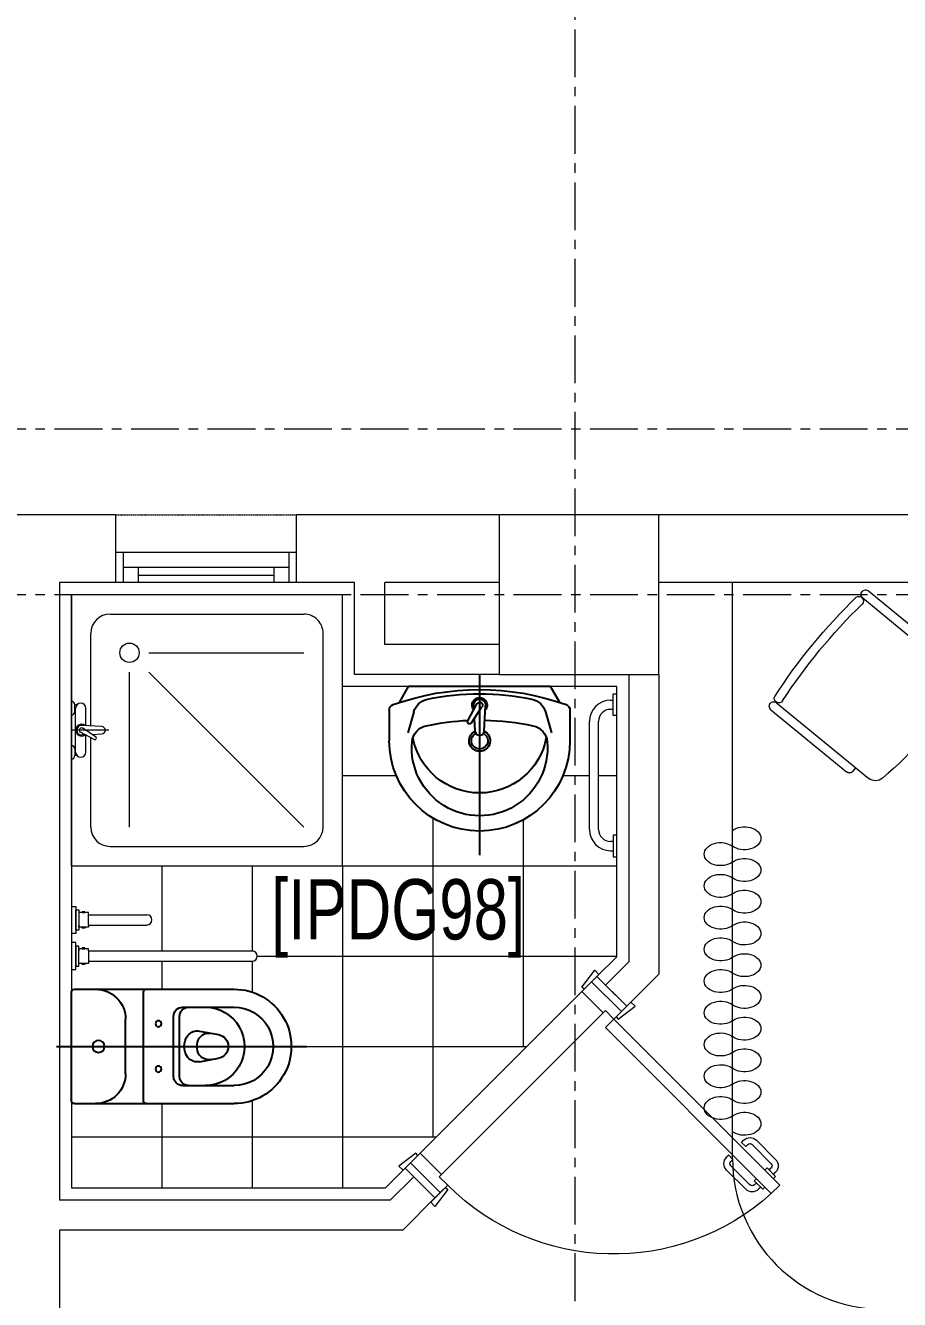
# Model space of a CAD drawing. Header units: millimetres. Extents: x 26027 to 581921, y 7230 to 233891.
# Drawn here: x 493375 to 496276, y 168805 to 173035 of the extents above; entities that cross this region are included whole.
import ezdxf

# ---------------------------------------------------------------- set-up
doc = ezdxf.new("R2010")
doc.units = ezdxf.units.MM
doc.header["$LTSCALE"] = 5
doc.linetypes.add('CENTER', pattern=[50.8, 31.75, -6.35, 6.35, -6.35])
doc.linetypes.add('HIDDEN2', pattern=[0.1875, 0.125, -0.0625])
for name, color, linetype, lineweight in [('72_EGR_BASE_TEXT', 7, 'Continuous', 5), ('Aluminum', 7, 'Continuous', 5), ('car', 250, 'Continuous', 5), ('Medical Equipment and Furniture', 163, 'Continuous', 0), ('Medical Equipment and Furniture1', 163, 'Continuous', 5), ('Proj', 7, 'HIDDEN2', 5), ('SANIT', 250, 'Continuous', 5), ('Structure', 20, 'Continuous', 5), ('Tiles', 252, 'Continuous', 5), ('Walls', 32, 'Continuous', 5)]:
    doc.layers.add(name, color=color, linetype=linetype, lineweight=lineweight)
for name, color, linetype in [('axes', 9, 'Continuous'), ('GE-ARCHITECTURAL_ELEMENTS', 8, 'Continuous'), ('GE-FURNITURE', 8, 'Continuous')]:
    doc.layers.add(name, color=color, linetype=linetype)
doc.layers.add('Wooden Joinery', color=7, linetype='Continuous', lineweight=5, true_color=0xffdcd1)
doc.styles.add('X3G_ENTITY_2587EA', font='swisscl.ttf', dxfattribs={"height": 200})

# ---------------------------------------------------------------- blocks, each defined once
blk = doc.blocks.new('GF21016P-P')
at = {"layer": 'Medical Equipment and Furniture1', "extrusion": (-1.24384e-09, -1.20261e-09, -1)}
for p, q in [((-0.225, -0.4495), (-0.225, -0.0538)), ((0.225, -0.4495), (0.225, -0.0538)), ((-0.255, -0.4495), (-0.255, -0.124)), ((-0.24, -0.109), (-0.225, -0.109)), ((0.24, -0.109), (0.225, -0.109)), ((0.255, -0.4495), (0.255, -0.124)), ((0.24, -0.4645), (0.24, -0.4645))]:
    blk.add_line(p, q, dxfattribs=at)
for centre, radius, start, end in [((0, -1.0036), 1.0036, 78.7568, 101.2432), ((0.19, -0.0538), 0.035, 0, 80.6557), ((-0.19, -0.0538), 0.035, 99.3443, 180), ((0.24, -0.124), 0.015, 0, 90), ((-0.24, -0.124), 0.015, 90, 180), ((0.24, -0.4495), 0.015, 270, 0), ((0.24, -0.4495), 0.015, 180, 270), ((0.2093, -0.4529), 0.015, 284.3864, 95.5209), ((0, 1.4254), 1.8749, 263.6341, 276.3659), ((-0.2093, -0.4529), 0.015, 84.4791, 255.6136), ((-0.24, -0.4495), 0.015, 270, 0), ((-0.24, -0.4495), 0.015, 180, 270), ((0, 1.406), 1.8855, 263.5119, 276.4881)]:
    blk.add_arc(centre, radius, start, end, dxfattribs=at)
blk = doc.blocks.new('CURTAIN')
for centre, start, end in [((-0.3386, 0.0395), 313.5684, 226.4316), ((-0.1881, 0.0395), 313.5684, 226.4316), ((-0.0376, 0.0395), 313.5684, 226.4316), ((0.1129, 0.0395), 313.5684, 226.4316), ((0.2633, 0.0395), 313.5684, 226.4316), ((0.4138, 0.0395), 313.5684, 226.4316), ((0.5643, 0.0395), 313.5684, 226.4316), ((0.7148, 0.0395), 313.5684, 226.4316), ((0.8653, 0.0395), 313.5684, 226.4316), ((0.0376, -0.0395), 133.5684, 46.4316), ((0.1881, -0.0395), 133.5684, 46.4316), ((0.3386, -0.0395), 133.5684, 46.4316), ((0.4891, -0.0395), 133.5684, 46.4316), ((0.6396, -0.0395), 133.5684, 46.4316), ((0.79, -0.0395), 133.5684, 46.4316), ((0.9405, -0.0395), 133.5684, 46.4316), ((-0.4138, -0.0395), 133.5684, 46.4316), ((-0.2633, -0.0395), 133.5684, 46.4316), ((-0.1129, -0.0395), 133.5684, 46.4316)]:
    blk.add_arc(centre, 0.0546, start, end)
blk = doc.blocks.new('A$C5B88081F')
at = {"layer": 'car'}
for p, q in [((91.9, -7.1), (629.3, -544.5)), ((558.6, -615.2), (21.2, -77.8))]:
    blk.add_line(p, q, dxfattribs=at)
at = {"layer": 'Wooden Joinery'}
for p, q in [((1102.4, 41.7), (1038.7, -21.9)), ((1116.5, 27.6), (1052.9, -36.1)), ((1158.9, 41.7), (1130.6, 13.4)), ((1137.7, 20.5), (1130.6, 27.6)), ((1137.7, 6.3), (1130.6, 13.4)), ((1151.9, 34.6), (1144.8, 41.7)), ((1166, 34.6), (1158.9, 41.7)), ((1194.3, 6.3), (1201.4, -0.7)), ((1166, -21.9), (1173.1, -29)), ((1201.4, -0.7), (1173.1, -29)), ((1180.1, -21.9), (1187.2, -29)), ((1194.3, -7.8), (1201.4, -14.9)), ((1045.8, -71.4), (1038.7, -64.4)), ((1059.9, -57.3), (1045.8, -71.4)), ((1059.9, -57.3), (1052.9, -50.2)), ((1187.2, -43.2), (1123.6, -106.8)), ((1201.4, -57.3), (1137.7, -120.9)), ((1102.4, -99.7), (1088.2, -113.9)), ((1088.2, -113.9), (1095.3, -120.9)), ((1102.4, -99.7), (1109.4, -106.8))]:
    blk.add_line(p, q, dxfattribs=at)
for points in [[(106.1, 35.4), (113.1, 42.4), (70.7, 99), (56.6, 84.9)], [(636.4, -495), (1187.2, 55.8), (1215.5, 27.6), (664.7, -523.3)], [(14.1, -70.7), (7.1, -77.8), (-49.5, -35.4), (-35.4, -21.2)], [(671.8, -530.3), (678.8, -523.3), (735.4, -565.7), (721.2, -579.8)], [(565.7, -622.3), (558.6, -629.3), (601, -685.9), (615.2, -671.8)]]:
    blk.add_lwpolyline(points, close=True, dxfattribs=at)
for points in [[(88.4, 53), (-10.6, -46), (-28.3, -28.3), (70.7, 70.7), (88.4, 53)], [(88.4, 53), (113.1, 28.3), (84.9, 0), (91.9, -7.1), (21.2, -77.8), (-10.6, -46), (88.4, 53)], [(689.4, -548), (664.7, -523.3), (636.4, -551.5), (629.3, -544.5), (558.6, -615.2), (590.4, -647), (689.4, -548)], [(689.4, -548), (590.4, -647), (608.1, -664.7), (707.1, -565.7), (689.4, -548)]]:
    blk.add_lwpolyline(points, dxfattribs=at)
for centre, radius, start, end in [((664.7, -523.3), 780, 47.9395, 135), ((1123.6, 20.5), 30, 45, 135), ((1123.6, 20.5), 10, 45, 135), ((1059.9, -43.2), 30, 135, 225), ((1059.9, -43.2), 10, 135, 225), ((1180.1, -36.1), 10, 315, 45), ((1180.1, -36.1), 30, 315, 45), ((1116.5, -99.7), 30, 225, 315), ((1116.5, -99.7), 10, 225, 315)]:
    blk.add_arc(centre, radius, start, end, dxfattribs=at)
blk = doc.blocks.new('SHOWER TRAY 80x80')
at = {"layer": 'SANIT'}
for p, q in [((0, 0), (0, 0.8)), ((0.8, 0.8), (0, 0.8)), ((0.8, 0), (0.8, 0.8)), ((0.1143, 0.7429), (0.6857, 0.7429)), ((0.0571, 0.4124), (0.0571, 0.6857)), ((0.7429, 0.1143), (0.7429, 0.6857)), ((0.2286, 0.6286), (0.6857, 0.6286)), ((0.1714, 0.1143), (0.1714, 0.5714)), ((0.2286, 0.5714), (0.6857, 0.1143)), ((0.01, 0.455), (0.01, 0.475)), ((0.0163, 0.475), (0.01, 0.475)), ((0.0125, 0.455), (0.01, 0.455)), ((0.0125, 0.335), (0.0125, 0.465)), ((0.0425, 0.4133), (0.0425, 0.465)), ((0.0895, 0.4105), (0.0316, 0.4139)), ((0.11, 0.4), (0, 0.4)), ((0.0667, 0.3728), (0.0271, 0.3939)), ((0.0407, 0.3866), (0.0316, 0.3861)), ((0.0715, 0.3808), (0.0334, 0.4058)), ((0.0425, 0.335), (0.0425, 0.3857)), ((0.0571, 0.1143), (0.0571, 0.3779)), ((0.0608, 0.3878), (0.0895, 0.3895)), ((0.01, 0.345), (0.01, 0.325)), ((0.0125, 0.345), (0.01, 0.345)), ((0.0163, 0.325), (0.01, 0.325)), ((0.1143, 0.0571), (0.6857, 0.0571)), ((0, 0), (0.8, 0))]:
    blk.add_line(p, q, dxfattribs=at)
blk.add_circle((0.1714, 0.6286), 0.0286, dxfattribs=at)
for centre, radius, start, end in [((0.1143, 0.6857), 0.0571, 90, 180), ((0.6857, 0.6857), 0.0571, 360, 90), ((0, 0.475), 0.01, 0, 90), ((0, 0.455), 0.01, 270, 0), ((0.0275, 0.465), 0.015, 0, 180), ((0.03, 0.4), 0.0175, 49.632, 309.2526), ((0.03, 0.4), 0.014, 83.2671, 276.7329), ((0.03, 0.4), 0.00676, 54.0423, 244.5873), ((0.0691, 0.3768), 0.00467, 239.3148, 59.3148), ((0.0895, 0.4), 0.0105, 270, 90), ((0, 0.345), 0.01, 0, 90), ((0, 0.325), 0.01, 270, 0), ((0.0275, 0.335), 0.015, 180, 0), ((0.1143, 0.1143), 0.0571, 180, 270), ((0.6857, 0.1143), 0.0571, 270, 360)]:
    blk.add_arc(centre, radius, start, end, dxfattribs=at)
blk = doc.blocks.new('lav-manta 60')
at = {"layer": 'GE-ARCHITECTURAL_ELEMENTS'}
for p, q in [((-0.2658, -0.0529), (-0.2358, 0)), ((-0.2358, 0), (0.2358, 0)), ((0, 0.04), (0, -0.56)), ((0.2658, -0.0529), (0.2358, 0)), ((-0.3, -0.0789), (-0.3, -0.18)), ((-0.2185, -0.0841), (-0.2383, -0.1537)), ((-0.015, -0.1473), (-0.0199, -0.064)), ((0.0274, -0.121), (-0.0078, -0.0673)), ((0.0389, -0.1142), (0.0087, -0.0575)), ((0.0191, -0.077), (0.0199, -0.064)), ((0.2185, -0.0841), (0.2383, -0.1537)), ((0.3, -0.0789), (0.3, -0.18)), ((0.015, -0.1473), (0.0174, -0.1057))]:
    blk.add_line(p, q, dxfattribs=at)
for centre, radius, start, end in [((0, -0.8557), 0.8457, 70.1771, 109.8229), ((-0.1608, -0.1006), 0.06, 101.8086, 164.0794), ((0, -0.8696), 0.8457, 78.1914, 101.8086), ((0, -0.0617), 0.025, 320.7474, 220.368), ((0, -0.0617), 0.02, 353.2671, 186.682), ((0.1608, -0.1006), 0.06, 15.9206, 78.1914), ((-0.28, -0.0789), 0.02, 109.8229, 180), ((0, -0.0617), 0.00966, 25.4127, 215.9577), ((0.28, -0.0789), 0.02, 0, 70.1771), ((0, -0.9572), 0.8457, 91.1572, 102.0883), ((0, -0.9572), 0.8457, 88.5486, 88.844), ((0.0332, -0.1176), 0.00666, 210.6852, 30.6852), ((0, -0.9572), 0.8457, 77.9117, 87.4274), ((-0.1645, -0.189), 0.06, 102.0883, 174.8142), ((0, -0.18), 0.035, 115.3106, 64.6894), ((0, -0.18), 0.0275, 117.1496, 62.8504), ((0, -0.1473), 0.015, 180, 0), ((0.1645, -0.189), 0.06, 5.1858, 77.9117), ((0, -0.18), 0.3, 180, 0), ((0, -0.2039), 0.2252, 174.8142, 5.1858), ((0, -0.1282), 0.2252, 190.6097, 349.3903)]:
    blk.add_arc(centre, radius, start, end, dxfattribs=at)
blk = doc.blocks.new('WC manta')
at = {"layer": 'GE-FURNITURE'}
for p, q in [((-0.13, 0.18), (-0.13, -0.18)), ((-0.12, 0.19), (0.41, 0.19)), ((0.109, 0.18), (0.109, -0.18)), ((0.239, 0.13), (0.41, 0.13)), ((0.05, 0.09), (0.05, -0.09)), ((0.209, 0.1), (0.209, -0.1)), ((0.229, 0.1), (0.229, -0.1)), ((0.2955, 0.051), (0.3581, 0.0393)), ((-0.18, 0), (0.65, 0)), ((0.2955, -0.051), (0.3581, -0.0393)), ((0.239, -0.13), (0.41, -0.13)), ((-0.12, -0.19), (0.41, -0.19))]:
    blk.add_line(p, q, dxfattribs=at)
for centre, radius in [((0.159, 0.0752), 0.01), ((-0.04, 0), 0.02), ((0.159, -0.0753), 0.01)]:
    blk.add_circle(centre, radius, dxfattribs=at)
for centre, radius, start, end in [((-0.12, 0.18), 0.01, 90, 180), ((-0.05, 0.09), 0.1, 0, 90), ((0.119, 0.18), 0.01, 90, 180), ((0.41, 0), 0.19, 270, 90), ((0.239, 0.1), 0.03, 90, 180), ((0.259, 0.1), 0.03, 90, 180), ((0.3147, 0), 0.13, 270, 90), ((0.41, 0), 0.13, 270, 90), ((0.2882, 0.0117), 0.04, 79.4289, 141.525), ((0.3271, 0.0044), 0.04, 79.4289, 166.4176), ((0.3029, 0), 0.0588, 141.525, 218.475), ((0.3454, 0), 0.0588, 166.4176, 193.5824), ((0.3507, 0), 0.04, 280.5711, 79.4289), ((0.2882, -0.0117), 0.04, 218.475, 280.5711), ((0.3271, -0.0044), 0.04, 193.5824, 280.5711), ((-0.05, -0.09), 0.1, 270, 0), ((0.239, -0.1), 0.03, 180, 270), ((0.259, -0.1), 0.03, 180, 270), ((-0.12, -0.18), 0.01, 180, 270), ((0.119, -0.18), 0.01, 180, 270)]:
    blk.add_arc(centre, radius, start, end, dxfattribs=at)

msp = doc.modelspace()

# ---------------------------------------------------------------- linework, layer by layer
at = {"layer": 'Aluminum'}
for p, q in [((494274.2, 171285.3, -2.4), (493674.2, 171285.3, -2.4)), ((493699.2, 171285.3, -2.4), (493699.2, 171185.3, -2.4)), ((494249.2, 171285.3, -2.4), (494249.2, 171185.3, -2.4)), ((494249.2, 171235.3, -2.4), (493699.2, 171235.3, -2.4)), ((493749.2, 171235.3, -2.4), (493749.2, 171185.3, -2.4)), ((493749.2, 171210.3, -2.4), (494199.2, 171210.3, -2.4)), ((494199.2, 171235.3, -2.4), (494199.2, 171185.3, -2.4)), ((494274.2, 171185.3, -2.4), (493674.2, 171185.3, -2.4))]:
    msp.add_line(p, q, dxfattribs=at)
at = {"layer": 'axes', "linetype": 'CENTER', "lineweight": 0}
for p, q in [((495198.8, 120285.6, 0), (495198.8, 210035.3, 0)), ((544175.8, 171695.3, 2.4), (461277.7, 171695.3, 2.4)), ((544175.8, 171145.3, 2.4), (461285.2, 171145.3, 2.4))]:
    msp.add_line(p, q, dxfattribs=at)
at = {"layer": 'Medical Equipment and Furniture'}
msp.add_line((495721.7, 169272.8, 0), (495721.7, 171185.3, 0), dxfattribs=at)
msp.add_arc((496221.7, 169272.8, 0), 500, 180, 270, dxfattribs=at)
at = {"layer": 'Proj'}
msp.add_line((493674.2, 171410.3, 0), (494274.2, 171410.3, 0), dxfattribs=at)
at = {"layer": 'SANIT'}
for p, q in [((495317.1, 170795.2, -2.4), (495325.4, 170795.2, -2.4)), ((495325.4, 170743.9, -2.4), (495325.4, 170815.9, -2.4)), ((495325.4, 170815.9, -2.4), (495337.1, 170815.9, -2.4)), ((495325.4, 170764.6, -2.4), (495317.1, 170764.6, -2.4)), ((495337.1, 170743.9, -2.4), (495325.4, 170743.9, -2.4)), ((495246.5, 170365.2, -2.4), (495246.5, 170725, -2.4)), ((495277.1, 170365.4, -2.4), (495277.1, 170724.9, -2.4)), ((495325.4, 170325.9, -2.4), (495317.1, 170325.9, -2.4)), ((495325.4, 170346.6, -2.4), (495325.4, 170274.6, -2.4)), ((495337.1, 170346.6, -2.4), (495325.4, 170346.6, -2.4)), ((495317.1, 170295.3, -2.4), (495325.4, 170295.3, -2.4)), ((495325.4, 170274.6, -2.4), (495337.1, 170274.6, -2.4)), ((493527.1, 170110.2, -2.4), (493542.1, 170110.2, -2.4)), ((493542.1, 170110.2, -2.4), (493542.1, 170020.2, -2.4)), ((493542.1, 170031.9, -2.4), (493542.1, 170098.6, -2.4)), ((493542.1, 170098.6, -2.4), (493551.3, 170098.6, -2.4)), ((493551.3, 170098.6, -2.4), (493551.3, 170031.9, -2.4)), ((493584.1, 170089.6, -2.4), (493551.3, 170089.6, -2.4)), ((493562.3, 170092.6, -2.4), (493562.3, 170089.6, -2.4)), ((493571.1, 170092.6, -2.4), (493562.3, 170092.6, -2.4)), ((493562.3, 170089.6, -2.4), (493571.1, 170089.6, -2.4)), ((493571.1, 170089.6, -2.4), (493571.1, 170092.6, -2.4)), ((493584.1, 170082.2, -2.4), (493584.1, 170089.6, -2.4)), ((493584.1, 170082.2, -2.4), (493777.1, 170082.3, -2.4)), ((493584.1, 170048.2, -2.4), (493584.1, 170082.2, -2.4)), ((493542.1, 170020.2, -2.4), (493527.1, 170020.2, -2.4)), ((493551.3, 170031.9, -2.4), (493542.1, 170031.9, -2.4)), ((493551.3, 170040.9, -2.4), (493551.3, 170048.2, -2.4)), ((493584.1, 170040.9, -2.4), (493551.3, 170040.9, -2.4)), ((493562.3, 170037.9, -2.4), (493562.3, 170040.9, -2.4)), ((493562.3, 170040.9, -2.4), (493571.1, 170040.9, -2.4)), ((493571.1, 170037.9, -2.4), (493562.3, 170037.9, -2.4)), ((493571.1, 170040.9, -2.4), (493571.1, 170037.9, -2.4)), ((493584.1, 170048.2, -2.4), (493777.1, 170048.3, -2.4)), ((493584.1, 170048.2, -2.4), (493584.1, 170040.9, -2.4)), ((493542.1, 169990.2, -2.4), (493527.1, 169990.2, -2.4)), ((493542.1, 169900.2, -2.4), (493542.1, 169990.2, -2.4)), ((493542.1, 169978.6, -2.4), (493542.1, 169911.9, -2.4)), ((493551.3, 169978.6, -2.4), (493542.1, 169978.6, -2.4)), ((493551.3, 169911.9, -2.4), (493551.3, 169978.6, -2.4)), ((493584.1, 169969.6, -2.4), (493551.3, 169969.6, -2.4)), ((493551.3, 169969.6, -2.4), (493551.3, 169962.2, -2.4)), ((493562.3, 169972.6, -2.4), (493562.3, 169969.6, -2.4)), ((493571.1, 169972.6, -2.4), (493562.3, 169972.6, -2.4)), ((493562.3, 169969.6, -2.4), (493571.1, 169969.6, -2.4)), ((493571.1, 169969.6, -2.4), (493571.1, 169972.6, -2.4)), ((493584.1, 169962.2, -2.4), (493584.1, 169969.6, -2.4)), ((493584.1, 169962.2, -2.4), (494127.1, 169962.3, -2.4)), ((493584.1, 169962.2, -2.4), (493584.1, 169928.2, -2.4)), ((493527.1, 169900.2, -2.4), (493542.1, 169900.2, -2.4)), ((493542.1, 169911.9, -2.4), (493551.3, 169911.9, -2.4)), ((493551.3, 169920.9, -2.4), (493551.3, 169928.2, -2.4)), ((493584.1, 169920.9, -2.4), (493551.3, 169920.9, -2.4)), ((493562.3, 169920.9, -2.4), (493571.1, 169920.9, -2.4)), ((493562.3, 169917.9, -2.4), (493562.3, 169920.9, -2.4)), ((493571.1, 169917.9, -2.4), (493562.3, 169917.9, -2.4)), ((493571.1, 169920.9, -2.4), (493571.1, 169917.9, -2.4)), ((493584.1, 169928.2, -2.4), (494127.1, 169928.3, -2.4)), ((493584.1, 169928.2, -2.4), (493584.1, 169920.9, -2.4))]:
    msp.add_line(p, q, dxfattribs=at)
for centre, radius, start, end in [((495317.1, 170724.6, -2.4), 70.6, 90.0005, 180.0005), ((495317.1, 170724.6, -2.4), 40, 90.0005, 180.0005), ((495317.1, 170365.9, -2.4), 70.6, 179.9995, 269.9995), ((495317.1, 170365.9, -2.4), 40, 179.9995, 269.9995), ((493777.1, 170065.3, -2.4), 17, 270.0038, 90.0038), ((494127.1, 169945.3, -2.4), 17, 270.0036, 90.0036)]:
    msp.add_arc(centre, radius, start, end, dxfattribs=at)
at = {"layer": 'Structure', "elevation": 0}
msp.add_lwpolyline([(494946.7, 170880.3), (495476.7, 170880.3), (495476.7, 171410.3), (494946.7, 171410.3)], close=True, dxfattribs=at)
at = {"layer": 'Tiles'}
for p, q in [((494427.1, 170845.3, -2.4), (494427.1, 170845.3, 0)), ((494427.1, 170545.3, -2.4), (494605.1, 170545.3, -2.4)), ((495159.2, 170545.3, -2.4), (495246.5, 170545.3, -2.4)), ((495277.1, 170545.3, -2.4), (495337.1, 170545.3, -2.4)), ((494727.1, 170403.4, -2.4), (494727.1, 169343.3, -2.4)), ((495027.1, 170397.6, -2.4), (495027.1, 169643.3, -2.4)), ((493827.1, 170245.3, -2.4), (493827.1, 169962.2, -2.4)), ((494127.1, 170245.3, -2.4), (494127.1, 169962.3, -2.4)), ((494427.1, 170245.3, -2.4), (494427.1, 169175.3, -2.4)), ((494427.1, 170245.3, -2.4), (495337.1, 170245.3, -2.4)), ((494144.1, 169945.3, -2.4), (495337.1, 169945.3, -2.4)), ((493827.1, 169928.2, -2.4), (493827.1, 169835.3, -2.4)), ((494127.1, 169928.3, -2.4), (494127.1, 169825.6, -2.4)), ((494257.1, 169645.3, -2.4), (495039.2, 169645.3, -2.4)), ((493827.1, 169455.3, -2.4), (493827.1, 169175.3, -2.4)), ((494127.1, 169465, -2.4), (494127.1, 169175.3, -2.4)), ((493527.1, 169345.3, -2.4), (494739.2, 169345.3, -2.4))]:
    msp.add_line(p, q, dxfattribs=at)
at = {"layer": 'Tiles', "elevation": -4.7}
msp.add_lwpolyline([(495271.3, 169877.5), (495337.1, 169943.3), (495337.1, 170840.3), (494427.1, 170840.3), (494427.1, 171145.3), (493527.1, 171145.3), (493527.1, 169175.3), (494569.2, 169175.3), (494635, 169241.1)], dxfattribs=at)
at = {"layer": 'Walls'}
for p, q in [((493674.2, 171410.3, 0), (493124.2, 171410.3, 0)), ((493674.2, 171185.3, 0), (493674.2, 171410.3, 0)), ((494946.7, 171410.3, 0), (494274.2, 171410.3, 0)), ((494274.2, 171185.3, 0), (494274.2, 171410.3, 0)), ((496349.2, 171410.3, 0), (495476.7, 171410.3, 0)), ((493487.1, 171185.3, 0), (493487.1, 169135.3, 0)), ((493674.2, 171185.3, 0), (493487.1, 171185.3, 0)), ((494467.1, 171185.3, 0), (494274.2, 171185.3, 0)), ((494946.7, 171185.3, 0), (494567.1, 171185.3, 0)), ((496349.2, 171185.3, 0), (495476.7, 171185.3, 0)), ((495377.1, 170880.3, 0), (495377.1, 169926.7, 0)), ((495477.1, 170880.3, 0), (495477.1, 169885.3, 0)), ((495299.6, 169849.2, 0), (495377.1, 169926.7, 0)), ((495370.3, 169778.5, 0), (495299.6, 169849.2, 0)), ((495370.3, 169778.5, 0), (495477.1, 169885.3, 0)), ((494585.7, 169135.3, 0), (494663.2, 169212.8, 0)), ((494733.9, 169142.1, 0), (494663.2, 169212.8, 0)), ((494585.7, 169135.3, 0), (493487.1, 169135.3, 0)), ((494627.1, 169035.3, 0), (494733.9, 169142.1, 0)), ((493487.1, 169035.3, 0), (493487.1, 167547.4, 0)), ((494627.1, 169035.3, 0), (493487.1, 169035.3, 0))]:
    msp.add_line(p, q, dxfattribs=at)
at = {"layer": 'Walls', "elevation": 0}
for points in [[(494947.1, 170880.3), (494467.1, 170880.3), (494467.1, 171185.3)], [(494947.1, 170980.3), (494567.1, 170980.3), (494567.1, 171185.3)]]:
    msp.add_lwpolyline(points, dxfattribs=at)

# ---------------------------------------------------------------- block references
at = {"layer": 'Medical Equipment and Furniture', "xscale": 1000, "yscale": 1000, "zscale": 1000, "rotation": 230.6006612551376}
msp.add_blockref('GF21016P-P', (496358.2, 170675.2, 2.4), dxfattribs=at)
at = {"layer": 'Medical Equipment and Furniture', "extrusion": (-1.26698e-09, -6.38299e-11, -1), "xscale": 699.9999999767327, "yscale": 1000, "zscale": 1000, "rotation": 269.985929888151}
msp.add_blockref('CURTAIN', (-495721.7, 170046.8, 0), dxfattribs=at)
at = {"layer": 'SANIT'}
for name, p, xscale, yscale, zscale, rotation in [('SHOWER TRAY 80x80', (493527.1, 170245.3, -2.4), 1125.00003893818, 1125.00003893818, 1125.00003893818, 7.65987627600392e-08), ('lav-manta 60', (494882.1, 170840.3, -4.7), -1000.000000000223, 1000.000000000223, 1000.000000000223, 0.001835489874011387), ('WC manta', (493657.1, 169645.3, -2.4), -999.9999999999995, 999.9999999999995, 999.9999999999995, 180.001835489874)]:
    msp.add_blockref(name, p, dxfattribs=dict(at, xscale=xscale, yscale=yscale, zscale=zscale, rotation=rotation))
at = {"layer": 'Wooden Joinery', "xscale": -1, "rotation": 180}
msp.add_blockref('A$C5B88081F', (494663.2, 169212.8, -2.4), dxfattribs=at)

# ---------------------------------------------------------------- texts
at = {"layer": '72_EGR_BASE_TEXT', "insert": (494611.7, 170200.6, -2.4), "char_height": 200, "attachment_point": 2, "style": 'X3G_ENTITY_2587EA'}
msp.add_mtext('[IPDG98]', dxfattribs=at)

doc.saveas('drawing.dxf')
